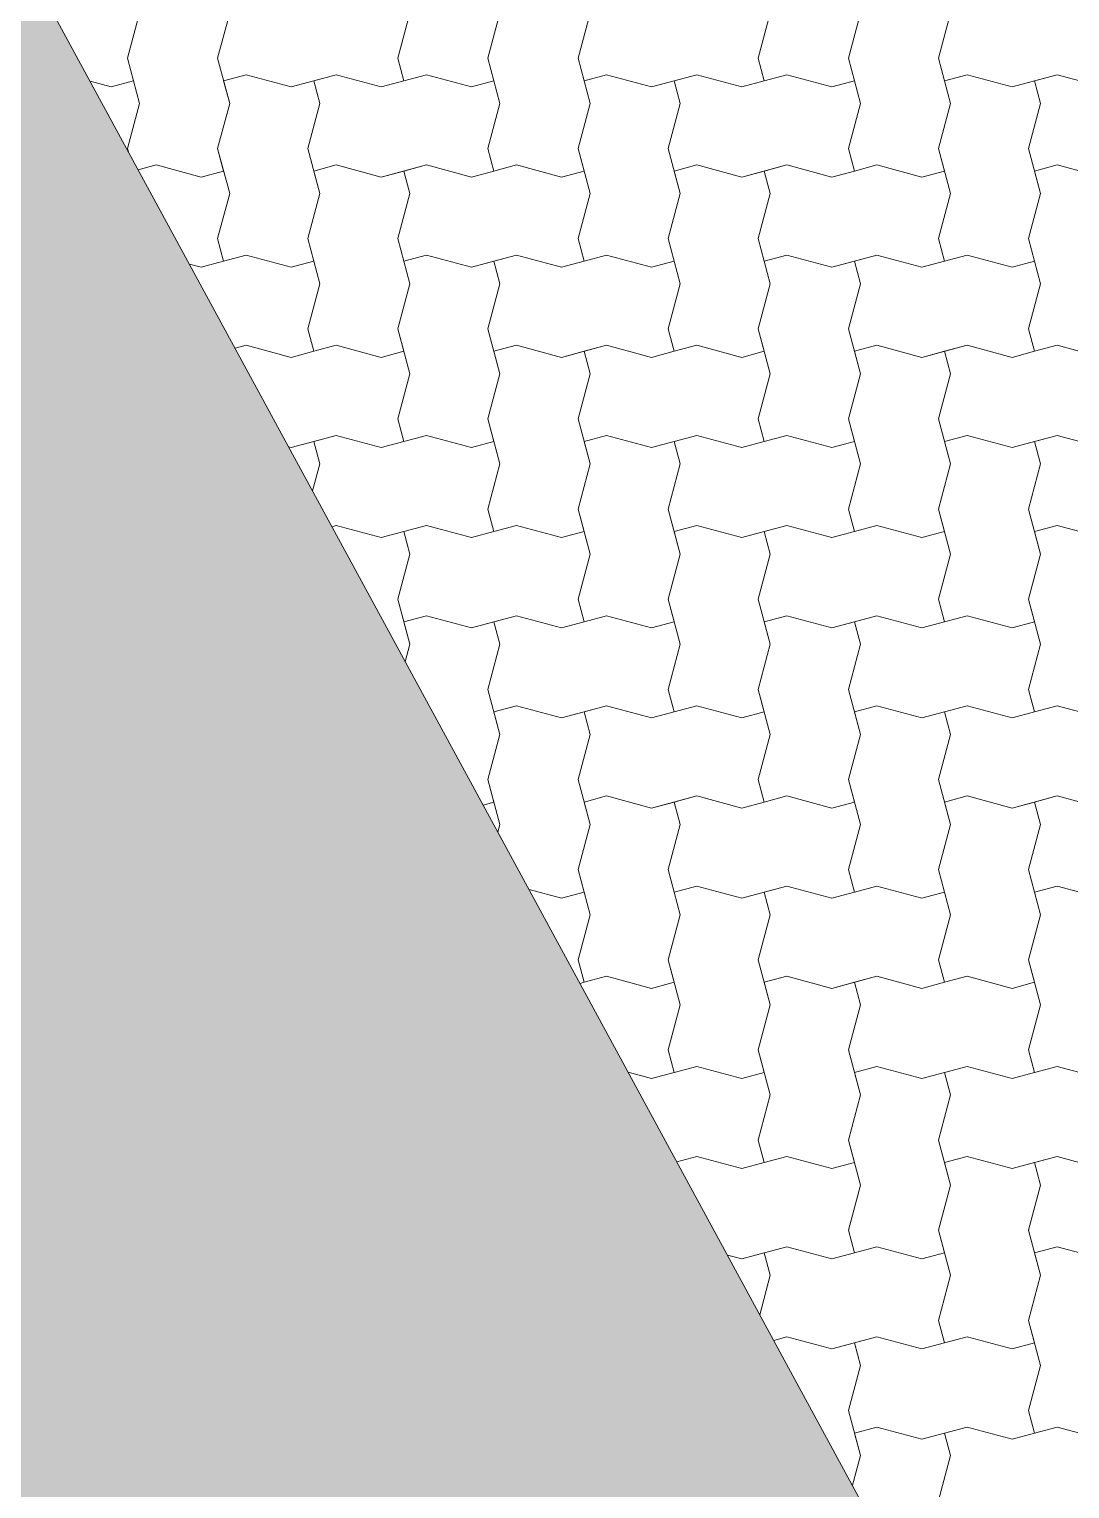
# Model space of a CAD drawing. Header units: metres. Extents: x -111189 to -108577, y -72951 to -72647.
# Drawn here: x -110206.075 to -110204.92, y -72655.129 to -72653.51 of the extents above; entities that cross this region are included whole.
import ezdxf

# ---------------------------------------------------------------- set-up
doc = ezdxf.new("R2010")
doc.units = ezdxf.units.M
doc.header["$MEASUREMENT"] = 0
doc.set_wipeout_variables(frame=1)
doc.linetypes.add('Wipeout_Contour', pattern=[1, 0, -1])
for name, color, linetype in [('02 - ESTRADAS', 7, 'Continuous'), ('02 - PASSEIOS', 7, 'Continuous'), ('Planta Piso -1_1_01 - TERRENO PROPOSTO', 7, 'Continuous')]:
    doc.layers.add(name, color=color, linetype=linetype)

# ---------------------------------------------------------------- blocks, each defined once
blk = doc.blocks.new('Malha_7_1', base_point=(-111182.45, -72914.5203))
at = {"layer": '02 - ESTRADAS', "linetype": 'Continuous', "lineweight": 0}
blk.add_hatch(color=59, dxfattribs=at).paths.add_polyline_path([(-111182.45, -72914.5203), (-111188.8126, -72916.4733), (-111186.8713, -72920.0457), (-111184.43, -72924.5384), (-111179.542, -72933.5337), (-111178.9858, -72934.5573), (-111177.1266, -72937.9788), (-111170.2715, -72950.5942), (-111163.9365, -72948.6033), (-111171.3979, -72934.867), (-111173.1932, -72931.5618), (-111177.5277, -72923.5822), (-111178.6992, -72921.4255), (-111179.283, -72920.3506), (-111181.1398, -72916.9324)])
at = {"layer": '02 - ESTRADAS', "color": 7, "linetype": 'Continuous', "lineweight": 13, "flags": 128}
blk.add_lwpolyline([(-111182.45, -72914.5203), (-111181.1398, -72916.9324), (-111179.283, -72920.3506), (-111178.6992, -72921.4255), (-111177.5277, -72923.5822), (-111173.1932, -72931.5618), (-111171.3979, -72934.867), (-111163.9365, -72948.6033), (-111170.2715, -72950.5942), (-111177.1266, -72937.9788), (-111178.9858, -72934.5573), (-111179.542, -72933.5337), (-111184.43, -72924.5384), (-111186.8713, -72920.0457), (-111188.8126, -72916.4733)], close=True, dxfattribs=at)
blk = doc.blocks.new('*X25', base_point=(-110957.0649, -73026.2797))
at = {"layer": '02 - PASSEIOS', "color": 253, "linetype": 'Continuous', "lineweight": 9}
for p, q in [((-111181.5515, -72915.998), (-111181.5649, -72916.048)), ((-111181.5515, -72915.998), (-111181.5649, -72916.048)), ((-111181.4515, -72915.998), (-111181.4649, -72916.048)), ((-111181.2515, -72915.998), (-111181.2649, -72916.048)), ((-111181.1515, -72915.998), (-111181.1649, -72916.048)), ((-111181.1515, -72915.998), (-111181.1649, -72916.048)), ((-111181.0515, -72915.998), (-111181.0649, -72916.048)), ((-111180.8515, -72915.998), (-111180.8649, -72916.048)), ((-111180.7515, -72915.998), (-111180.7649, -72916.048)), ((-111180.7515, -72915.998), (-111180.7649, -72916.048)), ((-111180.6515, -72915.998), (-111180.6649, -72916.048)), ((-111181.5649, -72916.048), (-111181.5582, -72916.073)), ((-111181.5649, -72916.048), (-111181.5515, -72916.098)), ((-111181.4649, -72916.048), (-111181.4515, -72916.098)), ((-111181.2649, -72916.048), (-111181.2582, -72916.073)), ((-111181.1649, -72916.048), (-111181.1582, -72916.073)), ((-111181.1649, -72916.048), (-111181.1515, -72916.098)), ((-111181.0649, -72916.048), (-111181.0515, -72916.098)), ((-111180.8649, -72916.048), (-111180.8582, -72916.073)), ((-111180.7649, -72916.048), (-111180.7582, -72916.073)), ((-111180.7649, -72916.048), (-111180.7515, -72916.098)), ((-111180.6649, -72916.048), (-111180.6515, -72916.098)), ((-111181.4332, -72916.0663), (-111181.4582, -72916.073)), ((-111181.4332, -72916.0663), (-111181.4582, -72916.073)), ((-111181.4332, -72916.0663), (-111181.3832, -72916.0797)), ((-111181.4332, -72916.0663), (-111181.3832, -72916.0797)), ((-111181.3832, -72916.0797), (-111181.3332, -72916.0663)), ((-111181.3332, -72916.0663), (-111181.3582, -72916.073)), ((-111181.3332, -72916.0663), (-111181.2832, -72916.0797)), ((-111181.3332, -72916.0663), (-111181.2832, -72916.0797)), ((-111181.2332, -72916.0663), (-111181.2582, -72916.073)), ((-111181.2332, -72916.0663), (-111181.1832, -72916.0797)), ((-111181.0332, -72916.0663), (-111181.0582, -72916.073)), ((-111181.0332, -72916.0663), (-111181.0582, -72916.073)), ((-111181.0332, -72916.0663), (-111180.9832, -72916.0797)), ((-111181.0332, -72916.0663), (-111180.9832, -72916.0797)), ((-111180.9832, -72916.0797), (-111180.9332, -72916.0663)), ((-111180.9332, -72916.0663), (-111180.9582, -72916.073)), ((-111180.9332, -72916.0663), (-111180.8832, -72916.0797)), ((-111180.9332, -72916.0663), (-111180.8832, -72916.0797)), ((-111180.8332, -72916.0663), (-111180.8582, -72916.073)), ((-111180.8332, -72916.0663), (-111180.7832, -72916.0797)), ((-111180.6332, -72916.0663), (-111180.6582, -72916.073)), ((-111180.6332, -72916.0663), (-111180.6582, -72916.073)), ((-111180.6332, -72916.0663), (-111180.5832, -72916.0797)), ((-111180.6332, -72916.0663), (-111180.5832, -72916.0797)), ((-111180.5832, -72916.0797), (-111180.5332, -72916.0663)), ((-111180.5332, -72916.0663), (-111180.5582, -72916.073)), ((-111180.5332, -72916.0663), (-111180.4832, -72916.0797)), ((-111180.5332, -72916.0663), (-111180.4832, -72916.0797)), ((-111181.6063, -72916.0735), (-111181.5832, -72916.0797)), ((-111181.5832, -72916.0797), (-111181.5582, -72916.073)), ((-111181.4515, -72916.098), (-111181.4582, -72916.073)), ((-111181.3832, -72916.0797), (-111181.3582, -72916.073)), ((-111181.3515, -72916.098), (-111181.3582, -72916.073)), ((-111181.2832, -72916.0797), (-111181.2582, -72916.073)), ((-111181.2832, -72916.0797), (-111181.2582, -72916.073)), ((-111181.1832, -72916.0797), (-111181.1582, -72916.073)), ((-111181.0515, -72916.098), (-111181.0582, -72916.073)), ((-111180.9832, -72916.0797), (-111180.9582, -72916.073)), ((-111180.9515, -72916.098), (-111180.9582, -72916.073)), ((-111180.8832, -72916.0797), (-111180.8582, -72916.073)), ((-111180.8832, -72916.0797), (-111180.8582, -72916.073)), ((-111180.7832, -72916.0797), (-111180.7582, -72916.073)), ((-111180.6515, -72916.098), (-111180.6582, -72916.073)), ((-111180.5832, -72916.0797), (-111180.5582, -72916.073)), ((-111180.5515, -72916.098), (-111180.5582, -72916.073)), ((-111181.5515, -72916.098), (-111181.5649, -72916.148)), ((-111181.4515, -72916.098), (-111181.4649, -72916.148)), ((-111181.4515, -72916.098), (-111181.4649, -72916.148)), ((-111181.3515, -72916.098), (-111181.3649, -72916.148)), ((-111181.1515, -72916.098), (-111181.1649, -72916.148)), ((-111181.0515, -72916.098), (-111181.0649, -72916.148)), ((-111181.0515, -72916.098), (-111181.0649, -72916.148)), ((-111180.9515, -72916.098), (-111180.9649, -72916.148)), ((-111180.7515, -72916.098), (-111180.7649, -72916.148)), ((-111180.6515, -72916.098), (-111180.6649, -72916.148)), ((-111180.6515, -72916.098), (-111180.6649, -72916.148)), ((-111180.5515, -72916.098), (-111180.5649, -72916.148)), ((-111181.5649, -72916.148), (-111181.5639, -72916.1516)), ((-111181.4649, -72916.148), (-111181.4582, -72916.173)), ((-111181.4649, -72916.148), (-111181.4515, -72916.198)), ((-111181.3649, -72916.148), (-111181.3515, -72916.198)), ((-111181.1649, -72916.148), (-111181.1582, -72916.173)), ((-111181.0649, -72916.148), (-111181.0582, -72916.173)), ((-111181.0649, -72916.148), (-111181.0515, -72916.198)), ((-111180.9649, -72916.148), (-111180.9515, -72916.198)), ((-111180.7649, -72916.148), (-111180.7582, -72916.173)), ((-111180.6649, -72916.148), (-111180.6582, -72916.173)), ((-111180.6649, -72916.148), (-111180.6515, -72916.198)), ((-111180.5649, -72916.148), (-111180.5515, -72916.198)), ((-111181.5332, -72916.1663), (-111181.553, -72916.1717)), ((-111181.5332, -72916.1663), (-111181.4832, -72916.1797)), ((-111181.4832, -72916.1797), (-111181.4582, -72916.173)), ((-111181.3332, -72916.1663), (-111181.3582, -72916.173)), ((-111181.3332, -72916.1663), (-111181.3582, -72916.173)), ((-111181.3515, -72916.198), (-111181.3582, -72916.173)), ((-111181.3332, -72916.1663), (-111181.2832, -72916.1797)), ((-111181.3332, -72916.1663), (-111181.2832, -72916.1797)), ((-111181.2832, -72916.1797), (-111181.2332, -72916.1663)), ((-111181.2832, -72916.1797), (-111181.2582, -72916.173)), ((-111181.2332, -72916.1663), (-111181.2582, -72916.173)), ((-111181.2515, -72916.198), (-111181.2582, -72916.173)), ((-111181.2332, -72916.1663), (-111181.1832, -72916.1797)), ((-111181.2332, -72916.1663), (-111181.1832, -72916.1797)), ((-111181.1832, -72916.1797), (-111181.1582, -72916.173)), ((-111181.1832, -72916.1797), (-111181.1582, -72916.173)), ((-111181.1332, -72916.1663), (-111181.1582, -72916.173)), ((-111181.1332, -72916.1663), (-111181.0832, -72916.1797)), ((-111181.0832, -72916.1797), (-111181.0582, -72916.173)), ((-111180.9332, -72916.1663), (-111180.9582, -72916.173)), ((-111180.9332, -72916.1663), (-111180.9582, -72916.173)), ((-111180.9515, -72916.198), (-111180.9582, -72916.173)), ((-111180.9332, -72916.1663), (-111180.8832, -72916.1797)), ((-111180.9332, -72916.1663), (-111180.8832, -72916.1797)), ((-111180.8832, -72916.1797), (-111180.8332, -72916.1663)), ((-111180.8832, -72916.1797), (-111180.8582, -72916.173)), ((-111180.8332, -72916.1663), (-111180.8582, -72916.173)), ((-111180.8515, -72916.198), (-111180.8582, -72916.173)), ((-111180.8332, -72916.1663), (-111180.7832, -72916.1797)), ((-111180.8332, -72916.1663), (-111180.7832, -72916.1797)), ((-111180.7832, -72916.1797), (-111180.7582, -72916.173)), ((-111180.7832, -72916.1797), (-111180.7582, -72916.173)), ((-111180.7332, -72916.1663), (-111180.7582, -72916.173)), ((-111180.7332, -72916.1663), (-111180.6832, -72916.1797)), ((-111180.6832, -72916.1797), (-111180.6582, -72916.173)), ((-111180.5332, -72916.1663), (-111180.5582, -72916.173)), ((-111180.5332, -72916.1663), (-111180.5582, -72916.173)), ((-111180.5515, -72916.198), (-111180.5582, -72916.173)), ((-111180.5332, -72916.1663), (-111180.4832, -72916.1797)), ((-111180.5332, -72916.1663), (-111180.4832, -72916.1797)), ((-111181.4515, -72916.198), (-111181.4649, -72916.248)), ((-111181.3515, -72916.198), (-111181.3649, -72916.248)), ((-111181.3515, -72916.198), (-111181.3649, -72916.248)), ((-111181.2515, -72916.198), (-111181.2649, -72916.248)), ((-111181.0515, -72916.198), (-111181.0649, -72916.248)), ((-111180.9515, -72916.198), (-111180.9649, -72916.248)), ((-111180.9515, -72916.198), (-111180.9649, -72916.248)), ((-111180.8515, -72916.198), (-111180.8649, -72916.248)), ((-111180.6515, -72916.198), (-111180.6649, -72916.248)), ((-111180.5515, -72916.198), (-111180.5649, -72916.248)), ((-111180.5515, -72916.198), (-111180.5649, -72916.248)), ((-111181.4649, -72916.248), (-111181.4582, -72916.273)), ((-111181.3649, -72916.248), (-111181.3582, -72916.273)), ((-111181.3649, -72916.248), (-111181.3515, -72916.298)), ((-111181.2649, -72916.248), (-111181.2515, -72916.298)), ((-111181.0649, -72916.248), (-111181.0582, -72916.273)), ((-111180.9649, -72916.248), (-111180.9582, -72916.273)), ((-111180.9649, -72916.248), (-111180.9515, -72916.298)), ((-111180.8649, -72916.248), (-111180.8515, -72916.298)), ((-111180.6649, -72916.248), (-111180.6582, -72916.273)), ((-111180.5649, -72916.248), (-111180.5582, -72916.273)), ((-111180.5649, -72916.248), (-111180.5515, -72916.298)), ((-111181.4962, -72916.2762), (-111181.4832, -72916.2797)), ((-111181.4962, -72916.2762), (-111181.4832, -72916.2797)), ((-111181.4832, -72916.2797), (-111181.4582, -72916.273)), ((-111181.4832, -72916.2797), (-111181.4582, -72916.273)), ((-111181.4332, -72916.2663), (-111181.4582, -72916.273)), ((-111181.4332, -72916.2663), (-111181.3832, -72916.2797)), ((-111181.3832, -72916.2797), (-111181.3582, -72916.273)), ((-111181.2332, -72916.2663), (-111181.2582, -72916.273)), ((-111181.2332, -72916.2663), (-111181.2582, -72916.273)), ((-111181.2515, -72916.298), (-111181.2582, -72916.273)), ((-111181.2332, -72916.2663), (-111181.1832, -72916.2797)), ((-111181.2332, -72916.2663), (-111181.1832, -72916.2797)), ((-111181.1832, -72916.2797), (-111181.1332, -72916.2663)), ((-111181.1832, -72916.2797), (-111181.1582, -72916.273)), ((-111181.1332, -72916.2663), (-111181.1582, -72916.273)), ((-111181.1515, -72916.298), (-111181.1582, -72916.273)), ((-111181.1332, -72916.2663), (-111181.0832, -72916.2797)), ((-111181.1332, -72916.2663), (-111181.0832, -72916.2797)), ((-111181.0832, -72916.2797), (-111181.0582, -72916.273)), ((-111181.0832, -72916.2797), (-111181.0582, -72916.273)), ((-111181.0332, -72916.2663), (-111181.0582, -72916.273)), ((-111181.0332, -72916.2663), (-111180.9832, -72916.2797)), ((-111180.9832, -72916.2797), (-111180.9582, -72916.273)), ((-111180.8332, -72916.2663), (-111180.8582, -72916.273)), ((-111180.8332, -72916.2663), (-111180.8582, -72916.273)), ((-111180.8515, -72916.298), (-111180.8582, -72916.273)), ((-111180.8332, -72916.2663), (-111180.7832, -72916.2797)), ((-111180.8332, -72916.2663), (-111180.7832, -72916.2797)), ((-111180.7832, -72916.2797), (-111180.7332, -72916.2663)), ((-111180.7832, -72916.2797), (-111180.7582, -72916.273)), ((-111180.7332, -72916.2663), (-111180.7582, -72916.273)), ((-111180.7515, -72916.298), (-111180.7582, -72916.273)), ((-111180.7332, -72916.2663), (-111180.6832, -72916.2797)), ((-111180.7332, -72916.2663), (-111180.6832, -72916.2797)), ((-111180.6832, -72916.2797), (-111180.6582, -72916.273)), ((-111180.6832, -72916.2797), (-111180.6582, -72916.273)), ((-111180.6332, -72916.2663), (-111180.6582, -72916.273)), ((-111180.6332, -72916.2663), (-111180.5832, -72916.2797)), ((-111180.5832, -72916.2797), (-111180.5582, -72916.273)), ((-111181.3515, -72916.298), (-111181.3649, -72916.348)), ((-111181.2515, -72916.298), (-111181.2649, -72916.348)), ((-111181.2515, -72916.298), (-111181.2649, -72916.348)), ((-111181.1515, -72916.298), (-111181.1649, -72916.348)), ((-111180.9515, -72916.298), (-111180.9649, -72916.348)), ((-111180.8515, -72916.298), (-111180.8649, -72916.348)), ((-111180.8515, -72916.298), (-111180.8649, -72916.348)), ((-111180.7515, -72916.298), (-111180.7649, -72916.348)), ((-111180.5515, -72916.298), (-111180.5649, -72916.348)), ((-111181.3649, -72916.348), (-111181.3582, -72916.373)), ((-111181.2649, -72916.348), (-111181.2582, -72916.373)), ((-111181.2649, -72916.348), (-111181.2515, -72916.398)), ((-111181.1649, -72916.348), (-111181.1515, -72916.398)), ((-111180.9649, -72916.348), (-111180.9582, -72916.373)), ((-111180.8649, -72916.348), (-111180.8582, -72916.373)), ((-111180.8649, -72916.348), (-111180.8515, -72916.398)), ((-111180.7649, -72916.348), (-111180.7515, -72916.398)), ((-111180.5649, -72916.348), (-111180.5582, -72916.373)), ((-111181.4455, -72916.3696), (-111181.4332, -72916.3663)), ((-111181.4332, -72916.3663), (-111181.4455, -72916.3696)), ((-111181.4332, -72916.3663), (-111181.3832, -72916.3797)), ((-111181.4332, -72916.3663), (-111181.3832, -72916.3797)), ((-111181.3832, -72916.3797), (-111181.3582, -72916.373)), ((-111181.3832, -72916.3797), (-111181.3582, -72916.373)), ((-111181.3332, -72916.3663), (-111181.3582, -72916.373)), ((-111181.3332, -72916.3663), (-111181.2832, -72916.3797)), ((-111181.2832, -72916.3797), (-111181.2582, -72916.373)), ((-111181.1332, -72916.3663), (-111181.1582, -72916.373)), ((-111181.1332, -72916.3663), (-111181.1582, -72916.373)), ((-111181.1515, -72916.398), (-111181.1582, -72916.373)), ((-111181.1332, -72916.3663), (-111181.0832, -72916.3797)), ((-111181.1332, -72916.3663), (-111181.0832, -72916.3797)), ((-111181.0832, -72916.3797), (-111181.0332, -72916.3663)), ((-111181.0832, -72916.3797), (-111181.0582, -72916.373)), ((-111181.0332, -72916.3663), (-111181.0582, -72916.373)), ((-111181.0515, -72916.398), (-111181.0582, -72916.373)), ((-111181.0332, -72916.3663), (-111180.9832, -72916.3797)), ((-111181.0332, -72916.3663), (-111180.9832, -72916.3797)), ((-111180.9832, -72916.3797), (-111180.9582, -72916.373)), ((-111180.9832, -72916.3797), (-111180.9582, -72916.373)), ((-111180.9332, -72916.3663), (-111180.9582, -72916.373)), ((-111180.9332, -72916.3663), (-111180.8832, -72916.3797)), ((-111180.8832, -72916.3797), (-111180.8582, -72916.373)), ((-111180.7332, -72916.3663), (-111180.7582, -72916.373)), ((-111180.7332, -72916.3663), (-111180.7582, -72916.373)), ((-111180.7515, -72916.398), (-111180.7582, -72916.373)), ((-111180.7332, -72916.3663), (-111180.6832, -72916.3797)), ((-111180.7332, -72916.3663), (-111180.6832, -72916.3797)), ((-111180.6832, -72916.3797), (-111180.6332, -72916.3663)), ((-111180.6832, -72916.3797), (-111180.6582, -72916.373)), ((-111180.6332, -72916.3663), (-111180.6582, -72916.373)), ((-111180.6515, -72916.398), (-111180.6582, -72916.373)), ((-111180.6332, -72916.3663), (-111180.5832, -72916.3797)), ((-111180.6332, -72916.3663), (-111180.5832, -72916.3797)), ((-111180.5832, -72916.3797), (-111180.5582, -72916.373)), ((-111180.5832, -72916.3797), (-111180.5582, -72916.373)), ((-111180.5332, -72916.3663), (-111180.5582, -72916.373)), ((-111180.5332, -72916.3663), (-111180.4832, -72916.3797)), ((-111181.2515, -72916.398), (-111181.2649, -72916.448)), ((-111181.1515, -72916.398), (-111181.1649, -72916.448)), ((-111181.1515, -72916.398), (-111181.1649, -72916.448)), ((-111181.0515, -72916.398), (-111181.0649, -72916.448)), ((-111180.8515, -72916.398), (-111180.8649, -72916.448)), ((-111180.7515, -72916.398), (-111180.7649, -72916.448)), ((-111180.7515, -72916.398), (-111180.7649, -72916.448)), ((-111180.6515, -72916.398), (-111180.6649, -72916.448)), ((-111181.2649, -72916.448), (-111181.2582, -72916.473)), ((-111181.1649, -72916.448), (-111181.1582, -72916.473)), ((-111181.1649, -72916.448), (-111181.1515, -72916.498)), ((-111181.0649, -72916.448), (-111181.0515, -72916.498)), ((-111180.8649, -72916.448), (-111180.8582, -72916.473)), ((-111180.7649, -72916.448), (-111180.7582, -72916.473)), ((-111180.7649, -72916.448), (-111180.7515, -72916.498)), ((-111180.6649, -72916.448), (-111180.6515, -72916.498)), ((-111181.3832, -72916.4797), (-111181.3332, -72916.4663)), ((-111181.3332, -72916.4663), (-111181.3582, -72916.473)), ((-111181.3332, -72916.4663), (-111181.2832, -72916.4797)), ((-111181.3332, -72916.4663), (-111181.2832, -72916.4797)), ((-111181.2332, -72916.4663), (-111181.2582, -72916.473)), ((-111181.2332, -72916.4663), (-111181.1832, -72916.4797)), ((-111181.0332, -72916.4663), (-111181.0582, -72916.473)), ((-111181.0332, -72916.4663), (-111181.0582, -72916.473)), ((-111181.0332, -72916.4663), (-111180.9832, -72916.4797)), ((-111181.0332, -72916.4663), (-111180.9832, -72916.4797)), ((-111180.9832, -72916.4797), (-111180.9332, -72916.4663)), ((-111180.9332, -72916.4663), (-111180.9582, -72916.473)), ((-111180.9332, -72916.4663), (-111180.8832, -72916.4797)), ((-111180.9332, -72916.4663), (-111180.8832, -72916.4797)), ((-111180.8332, -72916.4663), (-111180.8582, -72916.473)), ((-111180.8332, -72916.4663), (-111180.7832, -72916.4797)), ((-111180.6332, -72916.4663), (-111180.6582, -72916.473)), ((-111180.6332, -72916.4663), (-111180.6582, -72916.473)), ((-111180.6332, -72916.4663), (-111180.5832, -72916.4797)), ((-111180.6332, -72916.4663), (-111180.5832, -72916.4797)), ((-111180.5832, -72916.4797), (-111180.5332, -72916.4663)), ((-111180.5332, -72916.4663), (-111180.5582, -72916.473)), ((-111180.5332, -72916.4663), (-111180.4832, -72916.4797)), ((-111180.5332, -72916.4663), (-111180.4832, -72916.4797)), ((-111181.3861, -72916.4789), (-111181.3832, -72916.4797)), ((-111181.3861, -72916.4789), (-111181.3832, -72916.4797)), ((-111181.3832, -72916.4797), (-111181.3582, -72916.473)), ((-111181.3515, -72916.498), (-111181.3582, -72916.473)), ((-111181.2832, -72916.4797), (-111181.2582, -72916.473)), ((-111181.2832, -72916.4797), (-111181.2582, -72916.473)), ((-111181.1832, -72916.4797), (-111181.1582, -72916.473)), ((-111181.0515, -72916.498), (-111181.0582, -72916.473)), ((-111180.9832, -72916.4797), (-111180.9582, -72916.473)), ((-111180.9515, -72916.498), (-111180.9582, -72916.473)), ((-111180.8832, -72916.4797), (-111180.8582, -72916.473)), ((-111180.8832, -72916.4797), (-111180.8582, -72916.473)), ((-111180.7832, -72916.4797), (-111180.7582, -72916.473)), ((-111180.6515, -72916.498), (-111180.6582, -72916.473)), ((-111180.5832, -72916.4797), (-111180.5582, -72916.473)), ((-111180.5515, -72916.498), (-111180.5582, -72916.473)), ((-111181.3515, -72916.498), (-111181.3595, -72916.5279)), ((-111181.1515, -72916.498), (-111181.1649, -72916.548)), ((-111181.0515, -72916.498), (-111181.0649, -72916.548)), ((-111181.0515, -72916.498), (-111181.0649, -72916.548)), ((-111180.9515, -72916.498), (-111180.9649, -72916.548)), ((-111180.7515, -72916.498), (-111180.7649, -72916.548)), ((-111180.6515, -72916.498), (-111180.6649, -72916.548)), ((-111180.6515, -72916.498), (-111180.6649, -72916.548)), ((-111180.5515, -72916.498), (-111180.5649, -72916.548)), ((-111181.1649, -72916.548), (-111181.1582, -72916.573)), ((-111181.0649, -72916.548), (-111181.0582, -72916.573)), ((-111181.0649, -72916.548), (-111181.0515, -72916.598)), ((-111180.9649, -72916.548), (-111180.9515, -72916.598)), ((-111180.7649, -72916.548), (-111180.7582, -72916.573)), ((-111180.6649, -72916.548), (-111180.6582, -72916.573)), ((-111180.6649, -72916.548), (-111180.6515, -72916.598)), ((-111180.5649, -72916.548), (-111180.5515, -72916.598)), ((-111181.3332, -72916.5663), (-111181.3379, -72916.5676)), ((-111181.3332, -72916.5663), (-111181.3379, -72916.5676)), ((-111181.3332, -72916.5663), (-111181.2832, -72916.5797)), ((-111181.3332, -72916.5663), (-111181.2832, -72916.5797)), ((-111181.2832, -72916.5797), (-111181.2332, -72916.5663)), ((-111181.2332, -72916.5663), (-111181.2582, -72916.573)), ((-111181.2332, -72916.5663), (-111181.1832, -72916.5797)), ((-111181.2332, -72916.5663), (-111181.1832, -72916.5797)), ((-111181.1332, -72916.5663), (-111181.1582, -72916.573)), ((-111181.1332, -72916.5663), (-111181.0832, -72916.5797)), ((-111180.9332, -72916.5663), (-111180.9582, -72916.573)), ((-111180.9332, -72916.5663), (-111180.9582, -72916.573)), ((-111180.9332, -72916.5663), (-111180.8832, -72916.5797)), ((-111180.9332, -72916.5663), (-111180.8832, -72916.5797)), ((-111180.8832, -72916.5797), (-111180.8332, -72916.5663)), ((-111180.8332, -72916.5663), (-111180.8582, -72916.573)), ((-111180.8332, -72916.5663), (-111180.7832, -72916.5797)), ((-111180.8332, -72916.5663), (-111180.7832, -72916.5797)), ((-111180.7332, -72916.5663), (-111180.7582, -72916.573)), ((-111180.7332, -72916.5663), (-111180.6832, -72916.5797)), ((-111180.5332, -72916.5663), (-111180.5582, -72916.573)), ((-111180.5332, -72916.5663), (-111180.5582, -72916.573)), ((-111180.5332, -72916.5663), (-111180.4832, -72916.5797)), ((-111180.5332, -72916.5663), (-111180.4832, -72916.5797)), ((-111181.2832, -72916.5797), (-111181.2582, -72916.573)), ((-111181.2515, -72916.598), (-111181.2582, -72916.573)), ((-111181.1832, -72916.5797), (-111181.1582, -72916.573)), ((-111181.1832, -72916.5797), (-111181.1582, -72916.573)), ((-111181.0832, -72916.5797), (-111181.0582, -72916.573)), ((-111180.9515, -72916.598), (-111180.9582, -72916.573)), ((-111180.8832, -72916.5797), (-111180.8582, -72916.573)), ((-111180.8515, -72916.598), (-111180.8582, -72916.573)), ((-111180.7832, -72916.5797), (-111180.7582, -72916.573)), ((-111180.7832, -72916.5797), (-111180.7582, -72916.573)), ((-111180.6832, -72916.5797), (-111180.6582, -72916.573)), ((-111180.5515, -72916.598), (-111180.5582, -72916.573)), ((-111181.2515, -72916.598), (-111181.2649, -72916.648)), ((-111181.0515, -72916.598), (-111181.0649, -72916.648)), ((-111180.9515, -72916.598), (-111180.9649, -72916.648)), ((-111180.9515, -72916.598), (-111180.9649, -72916.648)), ((-111180.8515, -72916.598), (-111180.8649, -72916.648)), ((-111180.6515, -72916.598), (-111180.6649, -72916.648)), ((-111180.5515, -72916.598), (-111180.5649, -72916.648)), ((-111180.5515, -72916.598), (-111180.5649, -72916.648)), ((-111181.2649, -72916.648), (-111181.2515, -72916.698)), ((-111181.0649, -72916.648), (-111181.0582, -72916.673)), ((-111180.9649, -72916.648), (-111180.9582, -72916.673)), ((-111180.9649, -72916.648), (-111180.9515, -72916.698)), ((-111180.8649, -72916.648), (-111180.8515, -72916.698)), ((-111180.6649, -72916.648), (-111180.6582, -72916.673)), ((-111180.5649, -72916.648), (-111180.5582, -72916.673)), ((-111180.5649, -72916.648), (-111180.5515, -72916.698)), ((-111181.2332, -72916.6663), (-111181.2582, -72916.673)), ((-111181.2332, -72916.6663), (-111181.2582, -72916.673)), ((-111181.2515, -72916.698), (-111181.2582, -72916.673)), ((-111181.2332, -72916.6663), (-111181.1832, -72916.6797)), ((-111181.2332, -72916.6663), (-111181.1832, -72916.6797)), ((-111181.1832, -72916.6797), (-111181.1332, -72916.6663)), ((-111181.1832, -72916.6797), (-111181.1582, -72916.673)), ((-111181.1332, -72916.6663), (-111181.1582, -72916.673)), ((-111181.1515, -72916.698), (-111181.1582, -72916.673)), ((-111181.1332, -72916.6663), (-111181.0832, -72916.6797)), ((-111181.1332, -72916.6663), (-111181.0832, -72916.6797)), ((-111181.0832, -72916.6797), (-111181.0582, -72916.673)), ((-111181.0832, -72916.6797), (-111181.0582, -72916.673)), ((-111181.0332, -72916.6663), (-111181.0582, -72916.673)), ((-111181.0332, -72916.6663), (-111180.9832, -72916.6797)), ((-111180.9832, -72916.6797), (-111180.9582, -72916.673)), ((-111180.8332, -72916.6663), (-111180.8582, -72916.673)), ((-111180.8332, -72916.6663), (-111180.8582, -72916.673)), ((-111180.8515, -72916.698), (-111180.8582, -72916.673)), ((-111180.8332, -72916.6663), (-111180.7832, -72916.6797)), ((-111180.8332, -72916.6663), (-111180.7832, -72916.6797)), ((-111180.7832, -72916.6797), (-111180.7332, -72916.6663)), ((-111180.7832, -72916.6797), (-111180.7582, -72916.673)), ((-111180.7332, -72916.6663), (-111180.7582, -72916.673)), ((-111180.7515, -72916.698), (-111180.7582, -72916.673)), ((-111180.7332, -72916.6663), (-111180.6832, -72916.6797)), ((-111180.7332, -72916.6663), (-111180.6832, -72916.6797)), ((-111180.6832, -72916.6797), (-111180.6582, -72916.673)), ((-111180.6832, -72916.6797), (-111180.6582, -72916.673)), ((-111180.6332, -72916.6663), (-111180.6582, -72916.673)), ((-111180.6332, -72916.6663), (-111180.5832, -72916.6797)), ((-111180.5832, -72916.6797), (-111180.5582, -72916.673)), ((-111181.2515, -72916.698), (-111181.2566, -72916.7173)), ((-111181.2515, -72916.698), (-111181.2566, -72916.7173)), ((-111181.1515, -72916.698), (-111181.1649, -72916.748)), ((-111180.9515, -72916.698), (-111180.9649, -72916.748)), ((-111180.8515, -72916.698), (-111180.8649, -72916.748)), ((-111180.8515, -72916.698), (-111180.8649, -72916.748)), ((-111180.7515, -72916.698), (-111180.7649, -72916.748)), ((-111180.5515, -72916.698), (-111180.5649, -72916.748)), ((-111181.1649, -72916.748), (-111181.1515, -72916.798)), ((-111180.9649, -72916.748), (-111180.9582, -72916.773)), ((-111180.8649, -72916.748), (-111180.8582, -72916.773)), ((-111180.8649, -72916.748), (-111180.8515, -72916.798)), ((-111180.7649, -72916.748), (-111180.7515, -72916.798)), ((-111180.5649, -72916.748), (-111180.5582, -72916.773)), ((-111181.1332, -72916.7663), (-111181.1582, -72916.773)), ((-111181.1332, -72916.7663), (-111181.1582, -72916.773)), ((-111181.1515, -72916.798), (-111181.1582, -72916.773)), ((-111181.1332, -72916.7663), (-111181.0832, -72916.7797)), ((-111181.1332, -72916.7663), (-111181.0832, -72916.7797)), ((-111181.0832, -72916.7797), (-111181.0332, -72916.7663)), ((-111181.0832, -72916.7797), (-111181.0582, -72916.773)), ((-111181.0332, -72916.7663), (-111181.0582, -72916.773)), ((-111181.0515, -72916.798), (-111181.0582, -72916.773)), ((-111181.0332, -72916.7663), (-111180.9832, -72916.7797)), ((-111181.0332, -72916.7663), (-111180.9832, -72916.7797)), ((-111180.9832, -72916.7797), (-111180.9582, -72916.773)), ((-111180.9832, -72916.7797), (-111180.9582, -72916.773)), ((-111180.9332, -72916.7663), (-111180.9582, -72916.773)), ((-111180.9332, -72916.7663), (-111180.8832, -72916.7797)), ((-111180.8832, -72916.7797), (-111180.8582, -72916.773)), ((-111180.7332, -72916.7663), (-111180.7582, -72916.773)), ((-111180.7332, -72916.7663), (-111180.7582, -72916.773)), ((-111180.7515, -72916.798), (-111180.7582, -72916.773)), ((-111180.7332, -72916.7663), (-111180.6832, -72916.7797)), ((-111180.7332, -72916.7663), (-111180.6832, -72916.7797)), ((-111180.6832, -72916.7797), (-111180.6332, -72916.7663)), ((-111180.6832, -72916.7797), (-111180.6582, -72916.773)), ((-111180.6332, -72916.7663), (-111180.6582, -72916.773)), ((-111180.6515, -72916.798), (-111180.6582, -72916.773)), ((-111180.6332, -72916.7663), (-111180.5832, -72916.7797)), ((-111180.6332, -72916.7663), (-111180.5832, -72916.7797)), ((-111180.5832, -72916.7797), (-111180.5582, -72916.773)), ((-111180.5832, -72916.7797), (-111180.5582, -72916.773)), ((-111180.5332, -72916.7663), (-111180.5582, -72916.773)), ((-111180.5332, -72916.7663), (-111180.4832, -72916.7797)), ((-111181.1515, -72916.798), (-111181.1649, -72916.848)), ((-111181.1515, -72916.798), (-111181.1649, -72916.848)), ((-111181.0515, -72916.798), (-111181.0649, -72916.848)), ((-111180.8515, -72916.798), (-111180.8649, -72916.848)), ((-111180.7515, -72916.798), (-111180.7649, -72916.848)), ((-111180.7515, -72916.798), (-111180.7649, -72916.848)), ((-111180.6515, -72916.798), (-111180.6649, -72916.848)), ((-111181.1649, -72916.848), (-111181.1582, -72916.873)), ((-111181.1649, -72916.848), (-111181.1515, -72916.898)), ((-111181.0649, -72916.848), (-111181.0515, -72916.898)), ((-111180.8649, -72916.848), (-111180.8582, -72916.873)), ((-111180.7649, -72916.848), (-111180.7582, -72916.873)), ((-111180.7649, -72916.848), (-111180.7515, -72916.898)), ((-111180.6649, -72916.848), (-111180.6515, -72916.898)), ((-111181.1703, -72916.8763), (-111181.1582, -72916.873)), ((-111181.0332, -72916.8663), (-111181.0582, -72916.873)), ((-111181.0332, -72916.8663), (-111181.0582, -72916.873)), ((-111181.0515, -72916.898), (-111181.0582, -72916.873)), ((-111181.0332, -72916.8663), (-111180.9832, -72916.8797)), ((-111181.0332, -72916.8663), (-111180.9832, -72916.8797)), ((-111180.9832, -72916.8797), (-111180.9332, -72916.8663)), ((-111180.9832, -72916.8797), (-111180.9582, -72916.873)), ((-111180.9332, -72916.8663), (-111180.9582, -72916.873)), ((-111180.9515, -72916.898), (-111180.9582, -72916.873)), ((-111180.9332, -72916.8663), (-111180.8832, -72916.8797)), ((-111180.9332, -72916.8663), (-111180.8832, -72916.8797)), ((-111180.8832, -72916.8797), (-111180.8582, -72916.873)), ((-111180.8832, -72916.8797), (-111180.8582, -72916.873)), ((-111180.8332, -72916.8663), (-111180.8582, -72916.873)), ((-111180.8332, -72916.8663), (-111180.7832, -72916.8797)), ((-111180.7832, -72916.8797), (-111180.7582, -72916.873)), ((-111180.6332, -72916.8663), (-111180.6582, -72916.873)), ((-111180.6332, -72916.8663), (-111180.6582, -72916.873)), ((-111180.6515, -72916.898), (-111180.6582, -72916.873)), ((-111180.6332, -72916.8663), (-111180.5832, -72916.8797)), ((-111180.6332, -72916.8663), (-111180.5832, -72916.8797)), ((-111180.5832, -72916.8797), (-111180.5332, -72916.8663)), ((-111180.5832, -72916.8797), (-111180.5582, -72916.873)), ((-111180.5332, -72916.8663), (-111180.5582, -72916.873)), ((-111180.5515, -72916.898), (-111180.5582, -72916.873)), ((-111180.5332, -72916.8663), (-111180.4832, -72916.8797)), ((-111180.5332, -72916.8663), (-111180.4832, -72916.8797)), ((-111181.1515, -72916.898), (-111181.1538, -72916.9066)), ((-111181.0515, -72916.898), (-111181.0649, -72916.948)), ((-111181.0515, -72916.898), (-111181.0649, -72916.948)), ((-111180.9515, -72916.898), (-111180.9649, -72916.948)), ((-111180.7515, -72916.898), (-111180.7649, -72916.948)), ((-111180.6515, -72916.898), (-111180.6649, -72916.948)), ((-111180.6515, -72916.898), (-111180.6649, -72916.948)), ((-111180.5515, -72916.898), (-111180.5649, -72916.948)), ((-111181.0649, -72916.948), (-111181.0582, -72916.973)), ((-111181.0649, -72916.948), (-111181.0515, -72916.998)), ((-111180.9649, -72916.948), (-111180.9515, -72916.998)), ((-111180.7649, -72916.948), (-111180.7582, -72916.973)), ((-111180.6649, -72916.948), (-111180.6582, -72916.973)), ((-111180.6649, -72916.948), (-111180.6515, -72916.998)), ((-111180.5649, -72916.948), (-111180.5515, -72916.998)), ((-111181.1193, -72916.97), (-111181.0832, -72916.9797)), ((-111181.0832, -72916.9797), (-111181.0582, -72916.973)), ((-111180.9332, -72916.9663), (-111180.9582, -72916.973)), ((-111180.9332, -72916.9663), (-111180.9582, -72916.973)), ((-111180.9515, -72916.998), (-111180.9582, -72916.973)), ((-111180.9332, -72916.9663), (-111180.8832, -72916.9797)), ((-111180.9332, -72916.9663), (-111180.8832, -72916.9797)), ((-111180.8832, -72916.9797), (-111180.8332, -72916.9663)), ((-111180.8832, -72916.9797), (-111180.8582, -72916.973)), ((-111180.8332, -72916.9663), (-111180.8582, -72916.973)), ((-111180.8515, -72916.998), (-111180.8582, -72916.973)), ((-111180.8332, -72916.9663), (-111180.7832, -72916.9797)), ((-111180.8332, -72916.9663), (-111180.7832, -72916.9797)), ((-111180.7832, -72916.9797), (-111180.7582, -72916.973)), ((-111180.7832, -72916.9797), (-111180.7582, -72916.973)), ((-111180.7332, -72916.9663), (-111180.7582, -72916.973)), ((-111180.7332, -72916.9663), (-111180.6832, -72916.9797)), ((-111180.6832, -72916.9797), (-111180.6582, -72916.973)), ((-111180.5332, -72916.9663), (-111180.5582, -72916.973)), ((-111180.5332, -72916.9663), (-111180.5582, -72916.973)), ((-111180.5515, -72916.998), (-111180.5582, -72916.973)), ((-111180.5332, -72916.9663), (-111180.4832, -72916.9797)), ((-111180.5332, -72916.9663), (-111180.4832, -72916.9797)), ((-111181.0515, -72916.998), (-111181.0649, -72917.048)), ((-111180.9515, -72916.998), (-111180.9649, -72917.048)), ((-111180.9515, -72916.998), (-111180.9649, -72917.048)), ((-111180.8515, -72916.998), (-111180.8649, -72917.048)), ((-111180.6515, -72916.998), (-111180.6649, -72917.048)), ((-111180.5515, -72916.998), (-111180.5649, -72917.048)), ((-111180.5515, -72916.998), (-111180.5649, -72917.048)), ((-111181.0649, -72917.048), (-111181.0582, -72917.073)), ((-111180.9649, -72917.048), (-111180.9582, -72917.073)), ((-111180.9649, -72917.048), (-111180.9515, -72917.098)), ((-111180.8649, -72917.048), (-111180.8515, -72917.098)), ((-111180.6649, -72917.048), (-111180.6582, -72917.073)), ((-111180.5649, -72917.048), (-111180.5582, -72917.073)), ((-111180.5649, -72917.048), (-111180.5515, -72917.098)), ((-111181.0332, -72917.0663), (-111181.0582, -72917.073)), ((-111181.0332, -72917.0663), (-111180.9832, -72917.0797)), ((-111180.8332, -72917.0663), (-111180.8582, -72917.073)), ((-111180.8332, -72917.0663), (-111180.8582, -72917.073)), ((-111180.8332, -72917.0663), (-111180.7832, -72917.0797)), ((-111180.8332, -72917.0663), (-111180.7832, -72917.0797)), ((-111180.7832, -72917.0797), (-111180.7332, -72917.0663)), ((-111180.7332, -72917.0663), (-111180.7582, -72917.073)), ((-111180.7332, -72917.0663), (-111180.6832, -72917.0797)), ((-111180.7332, -72917.0663), (-111180.6832, -72917.0797)), ((-111180.6332, -72917.0663), (-111180.6582, -72917.073)), ((-111180.6332, -72917.0663), (-111180.5832, -72917.0797)), ((-111181.0627, -72917.0743), (-111181.0582, -72917.073)), ((-111181.0627, -72917.0743), (-111181.0582, -72917.073)), ((-111180.9832, -72917.0797), (-111180.9582, -72917.073)), ((-111180.8515, -72917.098), (-111180.8582, -72917.073)), ((-111180.7832, -72917.0797), (-111180.7582, -72917.073)), ((-111180.7515, -72917.098), (-111180.7582, -72917.073)), ((-111180.6832, -72917.0797), (-111180.6582, -72917.073)), ((-111180.6832, -72917.0797), (-111180.6582, -72917.073)), ((-111180.5832, -72917.0797), (-111180.5582, -72917.073)), ((-111180.9515, -72917.098), (-111180.9649, -72917.148)), ((-111180.8515, -72917.098), (-111180.8649, -72917.148)), ((-111180.8515, -72917.098), (-111180.8649, -72917.148)), ((-111180.7515, -72917.098), (-111180.7649, -72917.148)), ((-111180.5515, -72917.098), (-111180.5649, -72917.148)), ((-111180.9649, -72917.148), (-111180.9582, -72917.173)), ((-111180.8649, -72917.148), (-111180.8582, -72917.173)), ((-111180.8649, -72917.148), (-111180.8515, -72917.198)), ((-111180.7649, -72917.148), (-111180.7515, -72917.198)), ((-111180.5649, -72917.148), (-111180.5582, -72917.173)), ((-111180.9332, -72917.1663), (-111180.9582, -72917.173)), ((-111180.9332, -72917.1663), (-111180.8832, -72917.1797)), ((-111180.7332, -72917.1663), (-111180.7582, -72917.173)), ((-111180.7332, -72917.1663), (-111180.7582, -72917.173)), ((-111180.7332, -72917.1663), (-111180.6832, -72917.1797)), ((-111180.7332, -72917.1663), (-111180.6832, -72917.1797)), ((-111180.6832, -72917.1797), (-111180.6332, -72917.1663)), ((-111180.6332, -72917.1663), (-111180.6582, -72917.173)), ((-111180.6332, -72917.1663), (-111180.5832, -72917.1797)), ((-111180.6332, -72917.1663), (-111180.5832, -72917.1797)), ((-111180.5332, -72917.1663), (-111180.5582, -72917.173)), ((-111180.5332, -72917.1663), (-111180.4832, -72917.1797)), ((-111181.0092, -72917.1727), (-111180.9832, -72917.1797)), ((-111181.0092, -72917.1727), (-111180.9832, -72917.1797)), ((-111180.9832, -72917.1797), (-111180.9582, -72917.173)), ((-111180.9832, -72917.1797), (-111180.9582, -72917.173)), ((-111180.8832, -72917.1797), (-111180.8582, -72917.173)), ((-111180.7515, -72917.198), (-111180.7582, -72917.173)), ((-111180.6832, -72917.1797), (-111180.6582, -72917.173)), ((-111180.6515, -72917.198), (-111180.6582, -72917.173)), ((-111180.5832, -72917.1797), (-111180.5582, -72917.173)), ((-111180.5832, -72917.1797), (-111180.5582, -72917.173)), ((-111180.8515, -72917.198), (-111180.8649, -72917.248)), ((-111180.7515, -72917.198), (-111180.7649, -72917.248)), ((-111180.7515, -72917.198), (-111180.7649, -72917.248)), ((-111180.6515, -72917.198), (-111180.6649, -72917.248)), ((-111180.8649, -72917.248), (-111180.8582, -72917.273)), ((-111180.7649, -72917.248), (-111180.7582, -72917.273)), ((-111180.7649, -72917.248), (-111180.7515, -72917.298)), ((-111180.6649, -72917.248), (-111180.6515, -72917.298)), ((-111180.9552, -72917.2722), (-111180.9332, -72917.2663)), ((-111180.9332, -72917.2663), (-111180.9552, -72917.2722)), ((-111180.9332, -72917.2663), (-111180.8832, -72917.2797)), ((-111180.9332, -72917.2663), (-111180.8832, -72917.2797)), ((-111180.8832, -72917.2797), (-111180.8582, -72917.273)), ((-111180.8832, -72917.2797), (-111180.8582, -72917.273)), ((-111180.8332, -72917.2663), (-111180.8582, -72917.273)), ((-111180.8332, -72917.2663), (-111180.7832, -72917.2797)), ((-111180.7832, -72917.2797), (-111180.7582, -72917.273)), ((-111180.6332, -72917.2663), (-111180.6582, -72917.273)), ((-111180.6332, -72917.2663), (-111180.6582, -72917.273)), ((-111180.6515, -72917.298), (-111180.6582, -72917.273)), ((-111180.6332, -72917.2663), (-111180.5832, -72917.2797)), ((-111180.6332, -72917.2663), (-111180.5832, -72917.2797)), ((-111180.5832, -72917.2797), (-111180.5332, -72917.2663)), ((-111180.5832, -72917.2797), (-111180.5582, -72917.273)), ((-111180.5332, -72917.2663), (-111180.5582, -72917.273)), ((-111180.5515, -72917.298), (-111180.5582, -72917.273)), ((-111180.5332, -72917.2663), (-111180.4832, -72917.2797)), ((-111180.5332, -72917.2663), (-111180.4832, -72917.2797)), ((-111180.7515, -72917.298), (-111180.7649, -72917.348)), ((-111180.6515, -72917.298), (-111180.6649, -72917.348)), ((-111180.6515, -72917.298), (-111180.6649, -72917.348)), ((-111180.5515, -72917.298), (-111180.5649, -72917.348)), ((-111180.7649, -72917.348), (-111180.7582, -72917.373)), ((-111180.6649, -72917.348), (-111180.6582, -72917.373)), ((-111180.6649, -72917.348), (-111180.6515, -72917.398)), ((-111180.5649, -72917.348), (-111180.5515, -72917.398)), ((-111180.8991, -72917.3755), (-111180.8832, -72917.3797)), ((-111180.8991, -72917.3755), (-111180.8832, -72917.3797)), ((-111180.8832, -72917.3797), (-111180.8332, -72917.3663)), ((-111180.8832, -72917.3797), (-111180.8582, -72917.373)), ((-111180.8332, -72917.3663), (-111180.8582, -72917.373)), ((-111180.8515, -72917.398), (-111180.8582, -72917.373)), ((-111180.8332, -72917.3663), (-111180.7832, -72917.3797)), ((-111180.8332, -72917.3663), (-111180.7832, -72917.3797)), ((-111180.7832, -72917.3797), (-111180.7582, -72917.373)), ((-111180.7832, -72917.3797), (-111180.7582, -72917.373)), ((-111180.7332, -72917.3663), (-111180.7582, -72917.373)), ((-111180.7332, -72917.3663), (-111180.6832, -72917.3797)), ((-111180.6832, -72917.3797), (-111180.6582, -72917.373)), ((-111180.5332, -72917.3663), (-111180.5582, -72917.373)), ((-111180.5332, -72917.3663), (-111180.5582, -72917.373)), ((-111180.5515, -72917.398), (-111180.5582, -72917.373)), ((-111180.5332, -72917.3663), (-111180.4832, -72917.3797)), ((-111180.5332, -72917.3663), (-111180.4832, -72917.3797)), ((-111180.8515, -72917.398), (-111180.8632, -72917.4417)), ((-111180.6515, -72917.398), (-111180.6649, -72917.448)), ((-111180.5515, -72917.398), (-111180.5649, -72917.448)), ((-111180.5515, -72917.398), (-111180.5649, -72917.448)), ((-111180.6649, -72917.448), (-111180.6582, -72917.473)), ((-111180.5649, -72917.448), (-111180.5582, -72917.473)), ((-111180.5649, -72917.448), (-111180.5515, -72917.498)), ((-111180.8332, -72917.4663), (-111180.8477, -72917.4702)), ((-111180.8332, -72917.4663), (-111180.8477, -72917.4702)), ((-111180.8332, -72917.4663), (-111180.7832, -72917.4797)), ((-111180.8332, -72917.4663), (-111180.7832, -72917.4797)), ((-111180.7832, -72917.4797), (-111180.7332, -72917.4663)), ((-111180.7832, -72917.4797), (-111180.7582, -72917.473)), ((-111180.7332, -72917.4663), (-111180.7582, -72917.473)), ((-111180.7515, -72917.498), (-111180.7582, -72917.473)), ((-111180.7332, -72917.4663), (-111180.6832, -72917.4797)), ((-111180.7332, -72917.4663), (-111180.6832, -72917.4797)), ((-111180.6832, -72917.4797), (-111180.6582, -72917.473)), ((-111180.6832, -72917.4797), (-111180.6582, -72917.473)), ((-111180.6332, -72917.4663), (-111180.6582, -72917.473)), ((-111180.6332, -72917.4663), (-111180.5832, -72917.4797)), ((-111180.5832, -72917.4797), (-111180.5582, -72917.473)), ((-111180.7515, -72917.498), (-111180.7649, -72917.548)), ((-111180.5515, -72917.498), (-111180.5649, -72917.548)), ((-111180.7649, -72917.548), (-111180.7515, -72917.598)), ((-111180.5649, -72917.548), (-111180.5582, -72917.573)), ((-111180.7332, -72917.5663), (-111180.7582, -72917.573)), ((-111180.7332, -72917.5663), (-111180.7582, -72917.573)), ((-111180.7332, -72917.5663), (-111180.6832, -72917.5797)), ((-111180.7332, -72917.5663), (-111180.6832, -72917.5797)), ((-111180.6832, -72917.5797), (-111180.6332, -72917.5663)), ((-111180.6332, -72917.5663), (-111180.6582, -72917.573)), ((-111180.6332, -72917.5663), (-111180.5832, -72917.5797)), ((-111180.6332, -72917.5663), (-111180.5832, -72917.5797)), ((-111180.5332, -72917.5663), (-111180.5582, -72917.573)), ((-111180.5332, -72917.5663), (-111180.4832, -72917.5797)), ((-111180.7515, -72917.598), (-111180.7582, -72917.573)), ((-111180.6832, -72917.5797), (-111180.6582, -72917.573)), ((-111180.6515, -72917.598), (-111180.6582, -72917.573)), ((-111180.5832, -72917.5797), (-111180.5582, -72917.573)), ((-111180.5832, -72917.5797), (-111180.5582, -72917.573)), ((-111180.7515, -72917.598), (-111180.7603, -72917.631)), ((-111180.7515, -72917.598), (-111180.7603, -72917.631)), ((-111180.6515, -72917.598), (-111180.6649, -72917.648))]:
    blk.add_line(p, q, dxfattribs=at)
blk = doc.blocks.new('Malha_8_1', base_point=(-111182.45, -72914.5203))
at = {"color": 254, "linetype": 'Wipeout_Contour', "lineweight": 0, "ltscale": 1861428.278801215}
blk.add_wipeout([(-111182.45, -72914.5203), (-111181.1398, -72916.9324), (-111179.283, -72920.3506), (-111178.6992, -72921.4255), (-111173.1932, -72931.5618), (-111171.3979, -72934.867), (-111163.9365, -72948.6033), (-111162.5896, -72948.18), (-111170.1617, -72934.1975), (-111171.9536, -72930.8885), (-111177.4458, -72920.7467), (-111178.0283, -72919.6711), (-111179.8807, -72916.2505), (-111181.0503, -72914.0907)], dxfattribs=at).dxf.layer = '02 - PASSEIOS'
at = {"layer": '02 - PASSEIOS', "color": 7, "linetype": 'Continuous', "lineweight": 13, "flags": 128}
blk.add_lwpolyline([(-111182.45, -72914.5203), (-111181.0503, -72914.0907), (-111179.8807, -72916.2505), (-111178.0283, -72919.6711), (-111177.4458, -72920.7467), (-111171.9536, -72930.8885), (-111170.1617, -72934.1975), (-111162.5896, -72948.18), (-111163.9365, -72948.6033), (-111171.3979, -72934.867), (-111173.1932, -72931.5618), (-111178.6992, -72921.4255), (-111179.283, -72920.3506), (-111181.1398, -72916.9324)], close=True, dxfattribs=at)
at = {"layer": '02 - PASSEIOS', "color": 7, "lineweight": 13}
blk.add_blockref('*X25', (-110957.0649, -73026.2797), dxfattribs=at)

msp = doc.modelspace()

# ---------------------------------------------------------------- block references
at = {"layer": 'Planta Piso -1_1_01 - TERRENO PROPOSTO', "color": 252, "linetype": 'Continuous', "lineweight": 0, "true_color": 0x939598, "transparency": 33554539}
msp.add_blockref('Malha_7_1', (-110206.8514, -72652.0145), dxfattribs=at)

# ---------------------------------------------------------------- next in the draw order: block references
at = {"layer": '02 - PASSEIOS', "color": 7, "lineweight": 13}
msp.add_blockref('Malha_8_1', (-110206.8514, -72652.0145), dxfattribs=at)

doc.saveas('drawing.dxf')
